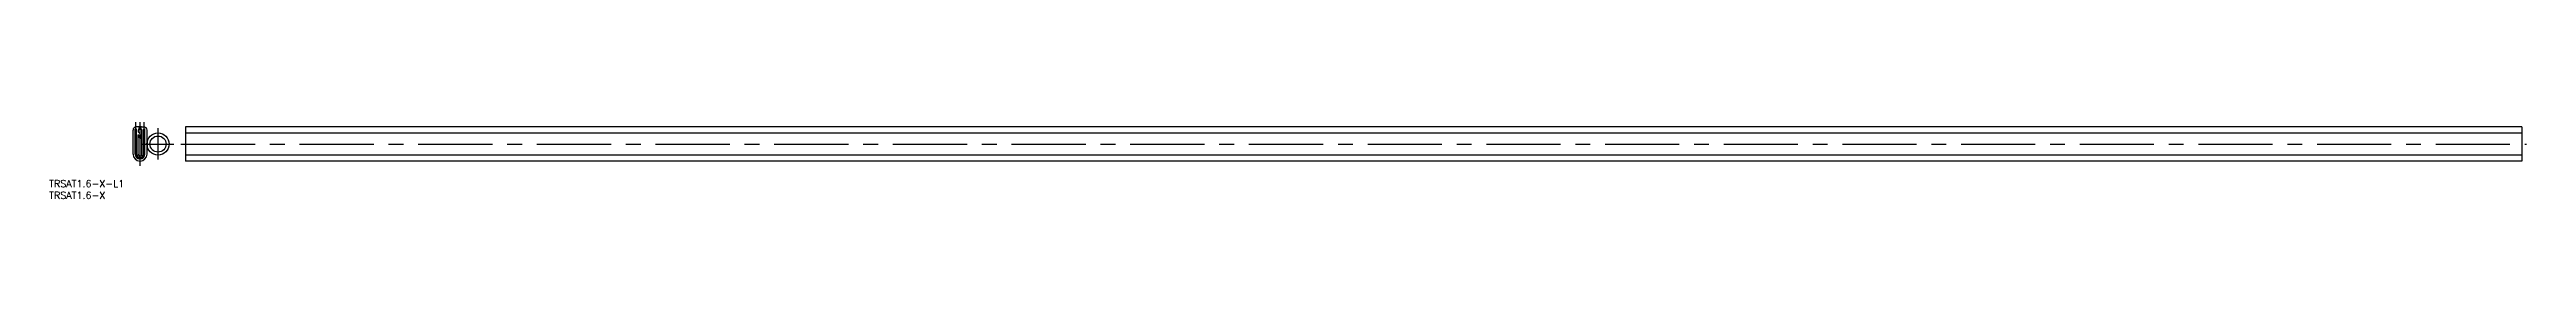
# Model space of a CAD drawing. Extents: x -39 to 1022, y -19 to 14.
import ezdxf

# ---------------------------------------------------------------- set-up
doc = ezdxf.new("R2010")
doc.units = 0
doc.linetypes.add('CENTER', pattern=[50.8, 31.75, -6.35, 6.35, -6.35])
doc.layers.get('0').update_dxf_attribs({"linetype": 'CONTINUOUS'})
doc.layers.add('CENTER', color=1, linetype='CENTER')
doc.styles.get("Standard").update_dxf_attribs({"font": 'txt.shx', "height": 3, "bigfont": 'bigfont.shx'})

# ---------------------------------------------------------------- blocks, each defined once
blk = doc.blocks.new('*U10')
at = {"color": 7, "linetype": 'CONTINUOUS'}
blk.add_text('TRSAT1.6-X-L1', height=3, dxfattribs=at).set_placement((-38.9, -14.2))
blk = doc.blocks.new('*U11')
at = {"color": 7, "linetype": 'CONTINUOUS'}
blk.add_text('TRSAT1.6-X', height=3, dxfattribs=at).set_placement((-38.9, -19.2))

msp = doc.modelspace()

# ---------------------------------------------------------------- linework, layer by layer
at = {"color": 7, "linetype": 'CONTINUOUS'}
for p, q in [((-2.1, 0), (-2.1, 10.7)), ((-1.5, 10.7), (-2.1, 10.7)), ((-0.5, 11.7), (-1.5, 11.7)), ((-1.5, 0), (-1.5, 10.7)), ((0.5, 11.7), (1.5, 11.7)), ((1.5, 0), (1.5, 10.7)), ((1.5, 10.7), (2.1, 10.7)), ((2.1, 0), (2.1, 10.7)), ((1019.5, 11.7), (19.5, 11.7)), ((19.5, 11.7), (19.5, -3)), ((1019.5, 11.7), (1019.5, -3)), ((-3, 0), (-3, 10.2)), ((-0.8, 0), (-0.8, 8.3)), ((0.8, 0), (0.8, 9.7)), ((0.8, 0), (0.8, 8.3)), ((3, 0), (3, 10.2)), ((3, 6.4), (3, 2.3)), ((19.5, 9.1), (1019.5, 9.1)), ((19.5, -0.4), (1019.5, -0.4)), ((1019.5, -3), (19.5, -3))]:
    msp.add_line(p, q, dxfattribs=at)
for radius in [4.75, 3.45]:
    msp.add_circle((7.7, 4.3), radius, dxfattribs=at)
for centre, radius, start, end in [((-1.5, 10.2), 1.5, 90, 180), ((7.6, 8.1), 8.58, 158.1048, 169.5705), ((-0.6, 11.5), 0.25, 335.2971, 85.468), ((0.6, 11.5), 0.25, 94.532, 204.7029), ((-7.6, 8.1), 8.58, 10.4295, 21.8952), ((1.5, 10.2), 1.5, 0, 90), ((0, 0), 3, 180, 0), ((0, 0), 2.1, 180, 0), ((0, 0), 1.5, 180, 0), ((-0.3, 9.7), 0.5, 180, 220.7151), ((-0.8, 8.3), 0.05, 35.6652, 180), ((0, 0), 0.8, 180, 0), ((-2.2, 7.2), 2.65, 355.686, 54.2961), ((-1.8, 7), 1.64, 359.8526, 48.6873), ((0.1, 7), 0.285, 179.8526, 355.686)]:
    msp.add_arc(centre, radius, start, end, dxfattribs=at)
at = {"layer": 'CENTER', "color": 1, "linetype": 'CENTER'}
for p, q in [((-1.8, 0), (-1.8, 13.7)), ((0, -5), (0, 13.7)), ((1.8, 0), (1.8, 13.7)), ((7.7, -2.4), (7.7, 11.1)), ((1, 4.3), (14.5, 4.3)), ((17.5, 4.3), (1021.5, 4.3))]:
    msp.add_line(p, q, dxfattribs=at)
msp.add_arc((0, 0), 1.8, 180, 0, dxfattribs=at)

# ---------------------------------------------------------------- block references
at = {"color": 7, "linetype": 'CONTINUOUS'}
for name in ['*U10', '*U11']:
    msp.add_blockref(name, (0, 0), dxfattribs=at)

doc.saveas('drawing.dxf')
